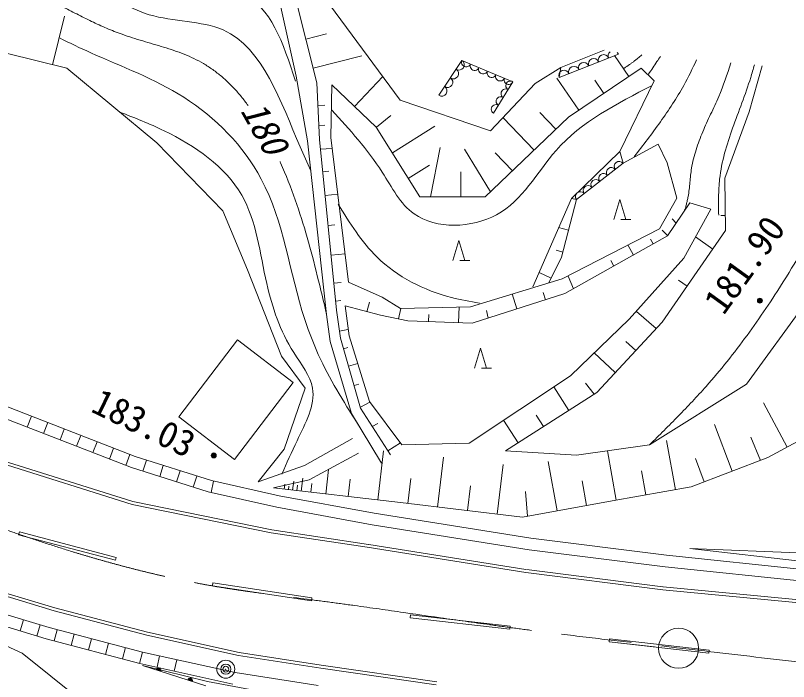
# Model space of a CAD drawing. Units: millimetres, scale not verified. Extents: x 40000 to 680000, y 20000 to 380000.
# Drawn here: x 431940 to 470524, y 281221 to 314446 of the extents above; entities that cross this region are included whole.
import ezdxf
from ezdxf.enums import TextEntityAlignment as Align

# ---------------------------------------------------------------- set-up
doc = ezdxf.new("R2010")
doc.units = ezdxf.units.MM
doc.header["$LTSCALE"] = 1000
doc.header["$PDMODE"] = 32
doc.header["$PDSIZE"] = 500
doc.linetypes.add('CHAIN', pattern=[18.5, 12, -1.5, 3.5, -1.5])
for name, color, linetype, lineweight in [('M-BGD', 7, 'Continuous', 13), ('M-BMK', 2, 'CHAIN', 13), ('M-BMK-SRVR', 3, 'Continuous', 13)]:
    doc.layers.add(name, color=color, linetype=linetype, lineweight=lineweight)
doc.styles.add('ＭＳ ゴシック', font='')
doc.styles.get('ＭＳ ゴシック').set_extended_font_data('MS Gothic')

msp = doc.modelspace()

# ---------------------------------------------------------------- linework, layer by layer
at = {"layer": 'M-BGD'}
for p, q in [((444574, 317602), (445957, 311420)), ((446987, 311084), (445342, 317570)), ((451142, 310224), (447284, 315438)), ((433783, 311990), (434386, 314417)), ((446434, 313265), (447468, 313527)), ((431471, 312565), (434511, 311810)), ((459153, 311842), (461319, 312717)), ((461971, 312594), (462031, 312520)), ((446802, 311811), (449226, 312426)), ((453076, 310463), (454225, 312198)), ((454225, 312198), (456767, 311141)), ((462031, 312520), (459074, 311348)), ((462551, 311396), (461845, 312447)), ((434511, 311810), (439004, 308095)), ((459153, 311842), (457874, 311054)), ((459074, 311348), (459153, 311842)), ((463174, 311814), (459549, 309380)), ((463174, 311814), (463813, 311186)), ((469200, 311933), (468559, 309640)), ((445957, 311420), (446518, 308200)), ((448860, 309907), (450274, 311398)), ((447114, 308265), (446987, 311084)), ((457874, 311054), (455656, 308683)), ((456767, 311141), (455797, 309571)), ((460060, 309724), (458953, 311319)), ((461306, 310560), (460862, 311221)), ((463813, 311186), (462111, 307668)), ((447673, 308353), (447729, 310979)), ((449950, 308874), (447729, 310979)), ((455656, 308683), (451142, 310224)), ((447038, 309953), (447373, 309968)), ((449952, 308870), (450676, 309460)), ((458909, 308768), (458106, 309606)), ((468559, 309640), (467347, 306336)), ((459549, 309380), (455389, 305397)), ((457826, 307730), (456277, 309347)), ((447083, 308954), (447385, 308968)), ((452122, 305402), (449950, 308874)), ((450751, 307593), (452871, 308919)), ((448570, 301137), (447673, 308353)), ((439004, 308095), (442292, 304706)), ((446518, 308200), (447470, 299523)), ((447971, 299747), (447114, 308265)), ((464015, 308018), (462264, 307071)), ((464015, 308018), (464466, 307098)), ((447164, 307769), (447731, 307817)), ((452654, 305401), (453130, 307856)), ((455646, 305643), (454352, 307782)), ((456742, 306693), (455878, 307596)), ((462111, 307668), (459690, 305321)), ((462264, 307071), (462111, 307668)), ((451547, 306321), (452607, 306985)), ((462264, 307071), (459939, 305261)), ((464466, 307098), (464952, 305324)), ((447277, 306650), (447577, 306680)), ((454167, 305399), (454169, 306649)), ((467347, 306336), (467383, 303716)), ((447395, 305468), (448024, 305531)), ((455389, 305397), (452122, 305402)), ((459690, 305321), (457760, 300909)), ((459939, 305261), (459200, 302393)), ((459690, 305321), (459939, 305261)), ((461811, 304268), (462111, 305268)), ((462111, 305268), (462411, 304268)), ((464952, 305324), (464080, 303809)), ((465596, 305094), (464486, 303447)), ((465596, 305094), (466640, 304777)), ((442292, 304706), (443514, 301749)), ((466640, 304777), (465296, 302338)), ((467373, 304466), (467142, 304463)), ((462161, 304268), (462661, 304268)), ((464922, 304093), (464715, 304300)), ((447546, 303976), (447877, 304009)), ((459545, 303734), (459051, 303861)), ((464080, 303809), (459218, 301313)), ((467383, 303716), (464213, 299142)), ((464495, 303460), (464224, 303730)), ((464486, 303447), (459351, 300571)), ((463770, 303046), (463639, 303280)), ((466745, 302795), (465879, 303395)), ((453774, 302222), (454074, 303222)), ((454074, 303222), (454374, 302222)), ((462788, 302496), (462506, 303001)), ((447696, 302483), (448394, 302554)), ((459265, 302645), (458930, 302731)), ((454124, 302222), (454624, 302222)), ((459200, 302393), (458564, 301113)), ((461807, 301946), (461656, 302216)), ((465296, 302338), (462562, 299289)), ((443514, 301749), (445219, 297444)), ((472781, 302046), (468422, 296060)), ((458675, 301337), (458077, 301627)), ((459788, 300816), (459518, 301438)), ((447836, 301090), (448201, 301127)), ((450235, 300388), (448570, 301137)), ((459218, 301313), (454657, 299919)), ((465463, 300945), (465026, 301248)), ((459351, 300571), (454734, 299100)), ((458393, 300266), (458278, 300628)), ((447926, 300195), (448175, 300220)), ((451158, 299831), (450235, 300388)), ((456964, 299810), (456727, 300552)), ((448600, 298461), (448392, 299954)), ((448392, 299954), (450162, 299488)), ((449480, 299668), (449605, 300141)), ((451065, 299309), (451175, 299828)), ((454657, 299919), (451158, 299831)), ((454057, 299125), (454085, 299905)), ((447649, 298185), (447470, 299523)), ((448162, 298341), (447971, 299747)), ((451520, 299218), (450162, 299488)), ((452557, 299180), (452578, 299521)), ((455534, 299354), (455452, 299733)), ((463918, 298825), (462942, 299679)), ((454734, 299100), (451520, 299218)), ((462562, 299289), (459645, 296477)), ((464213, 299142), (460948, 295632)), ((448113, 298701), (448528, 298773)), ((443019, 298262), (440088, 294421)), ((445801, 296139), (443019, 298262)), ((449169, 294851), (448162, 298341)), ((449615, 295183), (448600, 298461)), ((448712, 294591), (447649, 298185)), ((448311, 297823), (448535, 297887)), ((462896, 297726), (462399, 298189)), ((454855, 296844), (455155, 297844)), ((455155, 297844), (455455, 296844)), ((461875, 296628), (460820, 297610)), ((445219, 297444), (446391, 295861)), ((448561, 296958), (449024, 297092)), ((455205, 296844), (455705, 296844)), ((459645, 296477), (454576, 293113)), ((442871, 292298), (445801, 296139)), ((448841, 295985), (449082, 296055)), ((460824, 295553), (460385, 296107)), ((468422, 296060), (463591, 293030)), ((429541, 295693), (437922, 292440)), ((446391, 295861), (445350, 292810)), ((460948, 295632), (456396, 292724)), ((459557, 294743), (458805, 295919)), ((451224, 293032), (449615, 295183)), ((429332, 295152), (437729, 291892)), ((449155, 294899), (449585, 295146)), ((450658, 292521), (449169, 294851)), ((470461, 292918), (469271, 295116)), ((432524, 293913), (432734, 294454)), ((440088, 294421), (442871, 292298)), ((450212, 292119), (448712, 294591)), ((458293, 293936), (457924, 294513)), ((433345, 293595), (433554, 294135)), ((449749, 293943), (450022, 294100)), ((457028, 293128), (456305, 294260)), ((467717, 291712), (466823, 294047)), ((472847, 294208), (469485, 292390)), ((434165, 293276), (434375, 293817)), ((434985, 292958), (435195, 293498)), ((448765, 293337), (446369, 291989)), ((464874, 290787), (464439, 293249)), ((469118, 292249), (468635, 293402)), ((435806, 292639), (436016, 293180)), ((436626, 292321), (436836, 292861)), ((450523, 292731), (451149, 293131)), ((454576, 293113), (451224, 293032)), ((463591, 293030), (459939, 292509)), ((437446, 292002), (437656, 292543)), ((445350, 292810), (444060, 291174)), ((449060, 292610), (446599, 291290)), ((450032, 290275), (450314, 292726)), ((459939, 292509), (456396, 292724)), ((461920, 290265), (461481, 292725)), ((431227, 292110), (437758, 290048)), ((431276, 292252), (437795, 290194)), ((437922, 292440), (441716, 291242)), ((438300, 291712), (438474, 292265)), ((453011, 289924), (453308, 292406)), ((458968, 289730), (458522, 292190)), ((469485, 292390), (465669, 290927)), ((466317, 291175), (465878, 292346)), ((437729, 291892), (441565, 290681)), ((439139, 291447), (439313, 292000)), ((439978, 291182), (440153, 291735)), ((446369, 291989), (444060, 291174)), ((447424, 290575), (447565, 291801)), ((455990, 289567), (456287, 292050)), ((463397, 290526), (463183, 291733)), ((440817, 290917), (440992, 291471)), ((446200, 290716), (446275, 291366)), ((448541, 290447), (448642, 291322)), ((451522, 290102), (451669, 291342)), ((441831, 291216), (441704, 290650)), ((441716, 291242), (445105, 290483)), ((446599, 291290), (444816, 290876)), ((445348, 290814), (445377, 291064)), ((445561, 290790), (445581, 290965)), ((445774, 290765), (445826, 291215)), ((445987, 290741), (446019, 291016)), ((446679, 290661), (446729, 291099)), ((454500, 289745), (454649, 290987)), ((460444, 289998), (460221, 291228)), ((465669, 290927), (461717, 290229)), ((441565, 290681), (444989, 289914)), ((451158, 290145), (444816, 290876)), ((457488, 289462), (457389, 290708)), ((437795, 290194), (444728, 288794)), ((445105, 290483), (449835, 289616)), ((461717, 290229), (457242, 289418)), ((437758, 290048), (444701, 288646)), ((444989, 289914), (449737, 289044)), ((457242, 289418), (451158, 290145)), ((449835, 289616), (457658, 288370)), ((449737, 289044), (457576, 287795)), ((432137, 288686), (432099, 288541)), ((432137, 288686), (436972, 287413)), ((444701, 288646), (449497, 287918)), ((444728, 288794), (449557, 288061)), ((432099, 288541), (436934, 287268)), ((457658, 288370), (464440, 287516)), ((449497, 287918), (457414, 286657)), ((449580, 288057), (457419, 286808)), ((465590, 287855), (474997, 287479)), ((465590, 287855), (474809, 286812)), ((457576, 287795), (464373, 286940)), ((464440, 287516), (471691, 286756)), ((436972, 287413), (436934, 287268)), ((457452, 286803), (464248, 285947)), ((464373, 286940), (471633, 286179)), ((433864, 284748), (428629, 286329)), ((433905, 284893), (428677, 286472)), ((457414, 286657), (464245, 285797)), ((441794, 286150), (441771, 286001)), ((441771, 286001), (446713, 285244)), ((441794, 286150), (446736, 285392)), ((464269, 285945), (471575, 285245)), ((464245, 285797), (471560, 285095)), ((433627, 283911), (428353, 285504)), ((446736, 285392), (446713, 285244)), ((433470, 283353), (428183, 284949)), ((438528, 283676), (433905, 284893)), ((432274, 282641), (427971, 284565)), ((438493, 283530), (433864, 284748)), ((451659, 284544), (451642, 284395)), ((451642, 284395), (456609, 283826)), ((451659, 284544), (456626, 283975)), ((432336, 284301), (432168, 283746)), ((433178, 284047), (433010, 283491)), ((438288, 282684), (433627, 283911)), ((434025, 283806), (433877, 283245)), ((443097, 282667), (438528, 283676)), ((456626, 283975), (456609, 283826)), ((438152, 282120), (433470, 283353)), ((434876, 283582), (434728, 283021)), ((435727, 283358), (435579, 282797)), ((443069, 282520), (438493, 283530)), ((461588, 283354), (461571, 283205)), ((461588, 283354), (466555, 282784)), ((436578, 283134), (436430, 282573)), ((437429, 282910), (437281, 282349)), ((463840, 282945), (461571, 283205)), ((461571, 283205), (466538, 282635)), ((435167, 280320), (432274, 282641)), ((438280, 282686), (438132, 282125)), ((442909, 281664), (438288, 282684)), ((439130, 282498), (439005, 281932)), ((447173, 281891), (443069, 282520)), ((447195, 282039), (443097, 282667)), ((466555, 282784), (466538, 282635)), ((442787, 281097), (438152, 282120)), ((439989, 282309), (439864, 281742)), ((441447, 281011), (438283, 282013)), ((441529, 281229), (438283, 282013)), ((447044, 281030), (442909, 281664)), ((452945, 281054), (447173, 281891)), ((452964, 281202), (447195, 282039)), ((441529, 281229), (444194, 280723))]:
    msp.add_line(p, q, dxfattribs=at)
for centre, radius in [((469095, 300218), 125), ((469095, 300218), 100), ((469095, 300218), 75), ((469095, 300218), 50), ((469095, 300218), 25), ((441837, 292498), 125), ((441837, 292498), 100), ((441837, 292498), 75), ((441837, 292498), 50), ((441837, 292498), 25)]:
    msp.add_circle(centre, radius, dxfattribs=at)
for centre, radius, start, end in [((461784, 312423), 265, 129.5741, 201.6164), ((454081, 311981), 260, 236.4848, 56.4848), ((454437, 312110), 230, 157.4209, 337.4209), ((460799, 312032), 265, 21.6164, 201.6164), ((461292, 312227), 265, 21.6164, 201.6164), ((453794, 311547), 260, 236.4848, 56.4848), ((454861, 311934), 230, 157.4209, 337.4209), ((455284, 311757), 230, 157.4209, 337.4209), ((459813, 311641), 265, 21.6164, 201.6164), ((460306, 311837), 265, 21.6164, 201.6164), ((455708, 311581), 230, 157.4209, 337.4209), ((456132, 311405), 230, 157.4209, 337.4209), ((459320, 311446), 265, 21.6164, 201.6164), ((453507, 311113), 260, 236.4848, 56.4848), ((456556, 311229), 230, 157.4209, 337.4209), ((456646, 310944), 231, 58.2744, 238.2744), ((453220, 310680), 260, 236.4848, 56.4848), ((456404, 310552), 231, 58.2744, 238.2744), ((456161, 310160), 231, 58.2744, 238.2744), ((455919, 309768), 231, 58.2744, 238.2744), ((462070, 306920), 246, 37.9148, 217.9148), ((461682, 306619), 246, 37.9148, 217.9148), ((461295, 306317), 246, 37.9148, 217.9148), ((460908, 306015), 246, 37.9148, 217.9148), ((460133, 305411), 246, 37.9148, 217.9148), ((460520, 305713), 246, 37.9148, 217.9148), ((439074, 281763), 125, 342.4328, 162.4328), ((439074, 281763), 100, 342.4328, 162.4328), ((439074, 281763), 75, 342.4328, 162.4328), ((439074, 281763), 50, 342.4328, 162.4328), ((439074, 281763), 25, 342.4328, 162.4328), ((440656, 281262), 125, 342.4328, 162.4328), ((440656, 281262), 100, 342.4328, 162.4328), ((440656, 281262), 75, 342.4328, 162.4328), ((440656, 281262), 50, 342.4328, 162.4328), ((440656, 281262), 25, 342.4328, 162.4328)]:
    msp.add_arc(centre, radius, start, end, dxfattribs=at)
for points, knots in [([(435436, 318171), (436847, 316872), (438257, 315572), (440073, 315433), (441156, 315350), (442382, 315679), (443284, 315399), (444683, 314966), (445299, 313067), (445915, 311168)], [0, 0, 0, 0, 1, 1, 1, 2, 2, 2, 3, 3, 3, 3]), ([(446683, 306697), (446503, 307089), (446324, 307481), (446146, 307892), (445198, 310086), (444304, 312845), (442302, 313723), (441223, 314196), (439822, 314123), (438615, 314483), (437504, 314814), (436558, 315512), (435612, 316210)], [0, 0, 0, 0, 1, 1, 1, 2, 2, 2, 3, 3, 3, 4, 4, 4, 4]), ([(443554, 309954), (443497, 310029), (443441, 310104), (443384, 310178), (443327, 310251), (443269, 310325), (443210, 310397), (443151, 310470), (443091, 310541), (443030, 310612), (442969, 310682), (442906, 310752), (442842, 310820), (442779, 310888), (442713, 310955), (442647, 311020), (442580, 311086), (442513, 311150), (442443, 311213), (442374, 311276), (442304, 311338), (442233, 311399), (442161, 311459), (442088, 311518), (442014, 311575), (441940, 311633), (441865, 311689), (441789, 311743), (441713, 311797), (441636, 311850), (441557, 311900), (441479, 311951), (441400, 312000), (441319, 312047), (441011, 312227), (440686, 312379), (440354, 312511), (440020, 312645), (439679, 312759), (439335, 312865), (438989, 312972), (438641, 313071), (438294, 313174), (437947, 313277), (437601, 313383), (437260, 313505), (437001, 313598), (436744, 313700), (436490, 313808), (436236, 313917), (435986, 314032), (435737, 314151), (435488, 314270), (435241, 314394), (434996, 314519), (434750, 314645), (434505, 314773), (434260, 314901)], [0, 0, 0, 0, 1, 1, 1, 2, 2, 2, 3, 3, 3, 4, 4, 4, 5, 5, 5, 6, 6, 6, 7, 7, 7, 8, 8, 8, 9, 9, 9, 10, 10, 10, 11, 11, 11, 12, 12, 12, 13, 13, 13, 14, 14, 14, 15, 15, 15, 16, 16, 16, 17, 17, 17, 18, 18, 18, 19, 19, 19, 19]), ([(449141, 293884), (448437, 294998), (447732, 296112), (447169, 297297), (446863, 297939), (446599, 298602), (446377, 299281), (445615, 301613), (445349, 304139), (444204, 306286), (443326, 307933), (441930, 309357), (440337, 310371), (438882, 311297), (437262, 311880), (435699, 312584), (435172, 312821), (434652, 313072), (434131, 313324)], [0, 0, 0, 0, 1, 1, 1, 2, 2, 2, 3, 3, 3, 4, 4, 4, 5, 5, 5, 6, 6, 6, 6]), ([(462299, 311802), (462338, 311828), (462377, 311854), (462416, 311881), (462455, 311907), (462494, 311934), (462533, 311960), (462571, 311987), (462610, 312014), (462648, 312041), (462686, 312068), (462724, 312096), (462762, 312124), (462804, 312155), (462846, 312187), (462887, 312219), (462926, 312250), (462965, 312281), (463003, 312313), (463069, 312368), (463133, 312425), (463197, 312482)], [0, 0, 0, 0, 1, 1, 1, 2, 2, 2, 3, 3, 3, 4, 4, 4, 5, 5, 5, 6, 6, 6, 7, 7, 7, 7]), ([(462820, 307399), (463042, 307687), (463263, 307974), (463482, 308263), (463700, 308552), (463916, 308843), (464126, 309138), (464335, 309431), (464539, 309729), (464735, 310032), (464931, 310335), (465119, 310643), (465293, 310958), (465523, 311374), (465730, 311803), (465936, 312232)], [0, 0, 0, 0, 1, 1, 1, 2, 2, 2, 3, 3, 3, 4, 4, 4, 5, 5, 5, 5]), ([(463541, 311520), (463609, 311624), (463678, 311728), (463746, 311832), (463815, 311936), (463883, 312040), (463953, 312144), (464010, 312229), (464068, 312313), (464127, 312397)], [0, 0, 0, 0, 1, 1, 1, 2, 2, 2, 3, 3, 3, 3]), ([(465290, 304639), (465322, 304704), (465353, 304768), (465376, 304835), (465397, 304897), (465411, 304962), (465426, 305026), (465441, 305091), (465458, 305154), (465472, 305219), (465487, 305283), (465500, 305347), (465512, 305412), (465533, 305529), (465550, 305647), (465565, 305765), (465579, 305884), (465591, 306002), (465603, 306121), (465615, 306239), (465626, 306358), (465639, 306477), (465652, 306594), (465667, 306712), (465685, 306829), (465735, 307140), (465812, 307447), (465908, 307748), (466004, 308050), (466119, 308347), (466242, 308639), (466367, 308935), (466501, 309227), (466637, 309518), (466774, 309811), (466914, 310102), (467040, 310399), (467272, 310946), (467459, 311511), (467646, 312075)], [0, 0, 0, 0, 1, 1, 1, 2, 2, 2, 3, 3, 3, 4, 4, 4, 5, 5, 5, 6, 6, 6, 7, 7, 7, 8, 8, 8, 9, 9, 9, 10, 10, 10, 11, 11, 11, 12, 12, 12, 13, 13, 13, 13]), ([(468820, 311980), (468760, 311769), (468700, 311557), (468636, 311347), (468504, 310921), (468354, 310500), (468198, 310082), (468043, 309664), (467884, 309249), (467734, 308829), (467586, 308415), (467447, 307997), (467333, 307571), (467220, 307149), (467131, 306720), (467084, 306287), (467068, 306138), (467056, 305990), (467048, 305841), (467040, 305691), (467035, 305541), (467033, 305391), (467031, 305241), (467031, 305090), (467032, 304939), (467034, 304788), (467036, 304637), (467038, 304486)], [0, 0, 0, 0, 1, 1, 1, 2, 2, 2, 3, 3, 3, 4, 4, 4, 5, 5, 5, 6, 6, 6, 7, 7, 7, 8, 8, 8, 9, 9, 9, 9]), ([(463591, 293030), (463831, 293268), (464071, 293506), (464311, 293745), (464550, 293984), (464788, 294224), (465024, 294466), (465260, 294707), (465495, 294951), (465726, 295197), (465957, 295443), (466185, 295692), (466409, 295945), (466770, 296352), (467121, 296768), (467461, 297192), (467802, 297617), (468133, 298049), (468455, 298489), (468777, 298928), (469091, 299375), (469395, 299827), (469700, 300280), (469997, 300738), (470287, 301201), (470637, 301760), (470976, 302327), (471303, 302900), (471630, 303473), (471944, 304053), (472245, 304641), (472545, 305227), (472831, 305821), (473103, 306421), (473374, 307021), (473631, 307627), (473867, 308241), (474100, 308849), (474314, 309465), (474534, 310078), (474693, 310520), (474854, 310961), (475016, 311401)], [0, 0, 0, 0, 1, 1, 1, 2, 2, 2, 3, 3, 3, 4, 4, 4, 5, 5, 5, 6, 6, 6, 7, 7, 7, 8, 8, 8, 9, 9, 9, 10, 10, 10, 11, 11, 11, 12, 12, 12, 13, 13, 13, 14, 14, 14, 14]), ([(447728, 309724), (448619, 308749), (449510, 307775), (450246, 306623), (450728, 305869), (451143, 305039), (451839, 304546), (452933, 303772), (454720, 303834), (455956, 304507), (457267, 305221), (457958, 306621), (458922, 307711), (460200, 309155), (461958, 310052), (463716, 310950)], [0, 0, 0, 0, 1, 1, 1, 2, 2, 2, 3, 3, 3, 4, 4, 4, 5, 5, 5, 5]), ([(437152, 309626), (437888, 309338), (438624, 309049), (439355, 308694), (440895, 307947), (442415, 306906), (443233, 305484), (443977, 304188), (444138, 302576), (444480, 301071), (444755, 299860), (445148, 298719), (445829, 297636), (446201, 297045), (446659, 296472), (446766, 295852), (446911, 295014), (446410, 294091), (445995, 293234), (445717, 292660), (445477, 292116), (445237, 291572)], [0, 0, 0, 0, 1, 1, 1, 2, 2, 2, 3, 3, 3, 4, 4, 4, 5, 5, 5, 6, 6, 6, 7, 7, 7, 7]), ([(447470, 299523), (447318, 300168), (447165, 300813), (447006, 301456), (446847, 302097), (446680, 302737), (446498, 303372), (446317, 304005), (446121, 304634), (445902, 305256), (445684, 305876), (445444, 306489), (445175, 307089), (445164, 307112), (445154, 307135), (445144, 307158)], [0, 0, 0, 0, 1, 1, 1, 2, 2, 2, 3, 3, 3, 4, 4, 4, 5, 5, 5, 5]), ([(448042, 305037), (448624, 304094), (449206, 303151), (449988, 302390), (450995, 301409), (452334, 300729), (453708, 300375), (454167, 300256), (454631, 300174), (455095, 300092)], [0, 0, 0, 0, 1, 1, 1, 2, 2, 2, 3, 3, 3, 3]), ([(461782, 261401), (460777, 260856), (459772, 260311), (458754, 259790), (457754, 259279), (456742, 258793), (455705, 258361), (454699, 257941), (453671, 257573), (452616, 257295), (451585, 257023), (450529, 256838), (449465, 256775), (448410, 256713), (447348, 256772), (446302, 256923), (445226, 257078), (444166, 257329), (443129, 257650), (442067, 257978), (441029, 258379), (440015, 258832), (438996, 259288), (438001, 259796), (437029, 260346), (435438, 261246), (433908, 262257), (432439, 263347), (430991, 264422), (429601, 265574), (428254, 266773), (426910, 267968), (425607, 269210), (424324, 270470), (423040, 271732), (421775, 273012), (420503, 274285), (419666, 275123), (418827, 275957), (417986, 276791), (417145, 277625), (416303, 278459), (415456, 279286), (414608, 280113), (413755, 280934), (412917, 281772), (412078, 282611), (411254, 283468), (410373, 284255), (409940, 284643), (409492, 285014), (409031, 285381), (405583, 288129), (401377, 290657), (397075, 290754), (394525, 290812), (391941, 290015), (389492, 289062), (387786, 288399), (386145, 287659), (384604, 286744), (382389, 285428), (380381, 283749), (378274, 282232), (376536, 280980), (374730, 279839), (372947, 278660), (370795, 277236), (368678, 275757), (366560, 274279)], [0, 0, 0, 0, 1, 1, 1, 2, 2, 2, 3, 3, 3, 4, 4, 4, 5, 5, 5, 6, 6, 6, 7, 7, 7, 8, 8, 8, 9, 9, 9, 10, 10, 10, 11, 11, 11, 12, 12, 12, 13, 13, 13, 14, 14, 14, 15, 15, 15, 16, 16, 16, 17, 17, 17, 18, 18, 18, 19, 19, 19, 20, 20, 20, 21, 21, 21, 22, 22, 22, 23, 23, 23, 23])]:
    msp.add_open_spline(points, degree=3, knots=knots, dxfattribs=at)
at = {"layer": 'M-BMK'}
msp.add_open_spline([(427963, 290053), (429285, 289568), (430607, 289084), (431940, 288625), (435089, 287542), (438301, 286604), (441576, 286025), (443378, 285706), (445199, 285496), (447016, 285259), (450296, 284833), (453563, 284322), (456841, 283886), (460156, 283444), (463483, 283079), (466806, 282689), (469974, 282317), (473139, 281923), (476314, 281632), (477767, 281499), (479222, 281388), (480677, 281276)], degree=3, knots=[0, 0, 0, 0, 1, 1, 1, 2, 2, 2, 3, 3, 3, 4, 4, 4, 5, 5, 5, 6, 6, 6, 7, 7, 7, 7], dxfattribs=at)
at = {"layer": 'M-BMK-SRVR'}
for centre, radius in [((465037, 282881), 1000), ((442439, 281837), 450), ((442439, 281837), 150)]:
    msp.add_circle(centre, radius, dxfattribs=at)
msp.add_point((442439, 281837), dxfattribs=at)

# ---------------------------------------------------------------- texts
at = {"layer": 'M-BGD', "style": 'ＭＳ ゴシック', "oblique": 15}
msp.add_text('180', height=1320, rotation=299.396, dxfattribs=at).set_placement((442795, 309513), align=Align.BOTTOM_LEFT)
at = {"layer": 'M-BGD', "style": 'ＭＳ ゴシック'}
for s, rotation, p in [('181.90', 54.189, (467603, 299218)), ('183.03', 334.128, (435472, 294351))]:
    msp.add_text(s, height=1320, rotation=rotation, dxfattribs=at).set_placement(p, align=Align.BOTTOM_LEFT)

doc.saveas('drawing.dxf')
